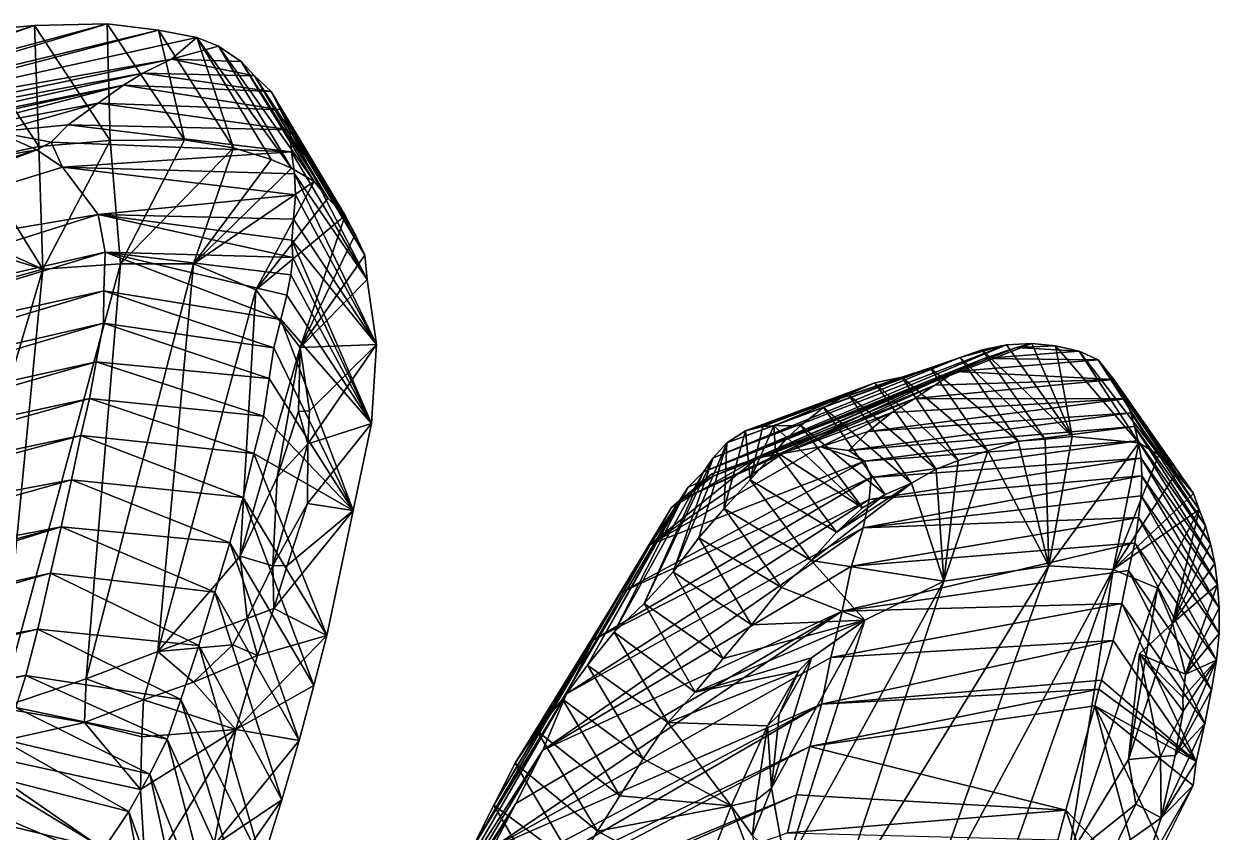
# Model space of a CAD drawing. Extents: x 0 to 165, y 0 to 73.
# Drawn here: x 135.32 to 164.55, y 34.1 to 53.87 of the extents above; entities that cross this region are included whole.
import ezdxf

# ---------------------------------------------------------------- set-up
doc = ezdxf.new("R2010")
doc.units = 0
doc.layers.get('0').update_dxf_attribs({"color": 1, "linetype": 'CONTINUOUS'})

msp = doc.modelspace()

# ---------------------------------------------------------------- linework, layer by layer
at = {"color": 40}
for points in [[(129.724, 51.57, 207.58), (138.616, 53.7149, 206.288), (137.359, 53.8658, 207.076)], [(137.359, 53.8658, 207.076), (129.795, 51.8316, 208.136), (129.724, 51.57, 207.58)], [(129.795, 51.8316, 208.136), (137.359, 53.8658, 207.076), (135.586, 53.827, 208.004)], [(135.586, 53.827, 208.004), (137.359, 53.8658, 207.076), (137.438, 51.0109, 211.301)], [(137.359, 53.8658, 207.076), (139.25, 51.0287, 210.385), (137.438, 51.0109, 211.301)], [(129.576, 51.3406, 206.715), (138.937, 53.0007, 204.325), (139.556, 53.5354, 205.599)], [(142.421, 50.0102, 207.858), (140.996, 47.3629, 208.371), (139.475, 47.9946, 209.97)], [(142.421, 50.0102, 207.858), (142.759, 49.6039, 207.325), (140.996, 47.3629, 208.371)], [(143.184, 49.1831, 206.709), (140.996, 47.3629, 208.371), (142.759, 49.6039, 207.325)], [(143.184, 49.1831, 206.709), (142.084, 45.954, 206.57), (140.996, 47.3629, 208.371)], [(143.184, 49.1831, 206.709), (143.429, 48.712, 206.127), (142.084, 45.954, 206.57)], [(142.084, 45.954, 206.57), (143.723, 47.6192, 204.996), (143.945, 46.0256, 203.647)], [(142.084, 45.954, 206.57), (142.306, 44.4001, 205.182), (142.038, 44.3841, 205.088)], [(159.973, 46.0461, 177.519), (159.358, 46.0211, 178.016), (151.941, 42.9137, 176.805)], [(152.182, 43.2567, 177.435), (151.941, 42.9137, 176.805), (159.358, 46.0211, 178.016)], [(159.358, 46.0211, 178.016), (158.22, 45.7097, 178.654), (152.182, 43.2567, 177.435)], [(159.358, 46.0211, 178.016), (158.757, 45.8962, 178.399), (158.22, 45.7097, 178.654)], [(158.757, 45.8962, 178.399), (160.3, 43.71, 180.396), (158.22, 45.7097, 178.654)], [(159.358, 46.0211, 178.016), (160.956, 43.7759, 180.017), (158.757, 45.8962, 178.399)], [(158.757, 45.8962, 178.399), (160.956, 43.7759, 180.017), (160.3, 43.71, 180.396)], [(159.358, 46.0211, 178.016), (159.973, 46.0461, 177.519), (160.956, 43.7759, 180.017)], [(160.552, 45.9949, 177.024), (162.59, 43.622, 178.625), (160.956, 43.7759, 180.017)], [(163.082, 43.3305, 178.039), (161.966, 40.5207, 178.722), (162.59, 43.622, 178.625)], [(149.107, 38.185, 178.401), (151.36, 42.21, 175.411), (151.568, 42.5344, 175.891)], [(149.107, 38.185, 178.401), (151.568, 42.5344, 175.891), (149.756, 38.9908, 178.898)], [(148.495, 37.3528, 177.831), (151.158, 42.0356, 174.798), (151.36, 42.21, 175.411)], [(148.495, 37.3528, 177.831), (151.36, 42.21, 175.411), (149.107, 38.185, 178.401)], [(147.868, 36.5792, 177.274), (151.158, 42.0356, 174.798), (148.495, 37.3528, 177.831)], [(147.868, 36.5792, 177.274), (150.64, 41.1316, 173.842), (151.158, 42.0356, 174.798)], [(153.958, 33.237, 177.49), (153.606, 35.1737, 178.947), (155.892, 39.2877, 181.498)], [(149.107, 38.185, 178.401), (150.47, 35.8906, 180.41), (148.495, 37.3528, 177.831)], [(149.107, 38.185, 178.401), (151.071, 36.7815, 180.867), (150.47, 35.8906, 180.41)], [(148.495, 37.3528, 177.831), (149.9, 34.9911, 179.94), (147.868, 36.5792, 177.274)], [(148.495, 37.3528, 177.831), (150.47, 35.8906, 180.41), (149.9, 34.9911, 179.94)], [(147.868, 36.5792, 177.274), (149.354, 34.1224, 179.456), (147.341, 35.7893, 176.701)], [(147.868, 36.5792, 177.274), (149.9, 34.9911, 179.94), (149.354, 34.1224, 179.456)]]:
    msp.add_polyline3d(points, close=True, dxfattribs=at)
at = {"color": 30}
for points in [[(129.846, 52.012, 208.551), (129.795, 51.8316, 208.136), (135.586, 53.827, 208.004)], [(129.846, 52.012, 208.551), (135.586, 53.827, 208.004), (133.849, 53.6728, 208.733)], [(133.849, 53.6728, 208.733), (135.586, 53.827, 208.004), (135.694, 50.864, 212.081)], [(140.453, 50.8313, 209.574), (139.25, 51.0287, 210.385), (138.616, 53.7149, 206.288)], [(140.453, 50.8313, 209.574), (138.616, 53.7149, 206.288), (139.556, 53.5354, 205.599)], [(141.373, 50.549, 208.894), (139.556, 53.5354, 205.599), (141.866, 50.3395, 208.465)], [(140.453, 50.8313, 209.574), (137.686, 47.9964, 211.012), (139.25, 51.0287, 210.385)], [(139.475, 47.9946, 209.97), (137.686, 47.9964, 211.012), (140.453, 50.8313, 209.574)], [(140.453, 50.8313, 209.574), (141.373, 50.549, 208.894), (139.475, 47.9946, 209.97)], [(141.373, 50.549, 208.894), (141.866, 50.3395, 208.465), (139.475, 47.9946, 209.97)], [(139.475, 47.9946, 209.97), (141.866, 50.3395, 208.465), (142.421, 50.0102, 207.858)], [(139.475, 47.9946, 209.97), (136.844, 37.8494, 203.208), (137.686, 47.9964, 211.012)], [(160.956, 43.7759, 180.017), (159.973, 46.0461, 177.519), (160.552, 45.9949, 177.024)], [(158.22, 45.7097, 178.654), (152.518, 43.6235, 178.209), (152.182, 43.2567, 177.435)], [(158.22, 45.7097, 178.654), (157.491, 45.4536, 179.102), (152.518, 43.6235, 178.209)], [(158.22, 45.7097, 178.654), (159.639, 43.6638, 180.703), (157.491, 45.4536, 179.102)], [(158.22, 45.7097, 178.654), (160.3, 43.71, 180.396), (159.639, 43.6638, 180.703)], [(157.491, 45.4536, 179.102), (152.971, 43.9107, 178.868), (152.518, 43.6235, 178.209)], [(156.795, 45.2274, 179.477), (152.971, 43.9107, 178.868), (157.491, 45.4536, 179.102)], [(157.491, 45.4536, 179.102), (158.9, 43.4261, 181.095), (156.795, 45.2274, 179.477)], [(157.491, 45.4536, 179.102), (159.639, 43.6638, 180.703), (158.9, 43.4261, 181.095)], [(156.795, 45.2274, 179.477), (156.133, 45.0844, 179.791), (152.971, 43.9107, 178.868)], [(156.133, 45.0844, 179.791), (153.395, 44.0212, 179.5), (152.971, 43.9107, 178.868)], [(156.133, 45.0844, 179.791), (157.63, 42.9775, 181.689), (155.48, 44.7995, 180.133)], [(156.795, 45.2274, 179.477), (158.176, 43.1892, 181.415), (156.133, 45.0844, 179.791)], [(156.133, 45.0844, 179.791), (158.176, 43.1892, 181.415), (157.63, 42.9775, 181.689)], [(156.795, 45.2274, 179.477), (158.9, 43.4261, 181.095), (158.176, 43.1892, 181.415)], [(151.199, 40.4634, 179.886), (152.518, 43.6235, 178.209), (151.834, 41.2959, 180.238)], [(151.199, 40.4634, 179.886), (152.182, 43.2567, 177.435), (152.518, 43.6235, 178.209)], [(160.956, 43.7759, 180.017), (160.387, 40.6116, 180.249), (160.3, 43.71, 180.396)], [(162.59, 43.622, 178.625), (161.966, 40.5207, 178.722), (160.387, 40.6116, 180.249)], [(161.966, 40.5207, 178.722), (163.082, 43.3305, 178.039), (163.5, 42.8827, 177.368)], [(150.49, 39.6942, 179.474), (151.941, 42.9137, 176.805), (152.182, 43.2567, 177.435)], [(150.49, 39.6942, 179.474), (152.182, 43.2567, 177.435), (151.199, 40.4634, 179.886)], [(149.756, 38.9908, 178.898), (151.568, 42.5344, 175.891), (151.941, 42.9137, 176.805)], [(149.756, 38.9908, 178.898), (151.941, 42.9137, 176.805), (150.49, 39.6942, 179.474)], [(161.966, 40.5207, 178.722), (163.5, 42.8827, 177.368), (163.924, 42.3838, 176.562)], [(161.966, 40.5207, 178.722), (164.069, 41.9941, 176.125), (163.043, 40.0634, 176.828)], [(151.199, 40.4634, 179.886), (152.423, 38.347, 181.663), (150.49, 39.6942, 179.474)], [(151.199, 40.4634, 179.886), (153.115, 39.1723, 182.011), (152.423, 38.347, 181.663)], [(161.966, 40.5207, 178.722), (157.143, 31.5677, 174.29), (160.387, 40.6116, 180.249)], [(150.49, 39.6942, 179.474), (151.741, 37.5257, 181.263), (149.756, 38.9908, 178.898)], [(150.49, 39.6942, 179.474), (152.423, 38.347, 181.663), (151.741, 37.5257, 181.263)], [(149.756, 38.9908, 178.898), (151.071, 36.7815, 180.867), (149.107, 38.185, 178.401)], [(149.756, 38.9908, 178.898), (151.741, 37.5257, 181.263), (151.071, 36.7815, 180.867)], [(153.606, 35.1737, 178.947), (153.795, 36.9761, 180.282), (154.586, 38.3602, 181.179)], [(152.621, 34.7469, 179.576), (150.47, 35.8906, 180.41), (151.071, 36.7815, 180.867)], [(153.233, 34.8837, 179.389), (152.621, 34.7469, 179.576), (153.506, 36.7041, 180.599)], [(153.233, 34.8837, 179.389), (153.506, 36.7041, 180.599), (153.606, 35.1737, 178.947)], [(149.9, 34.9911, 179.94), (150.47, 35.8906, 180.41), (152.621, 34.7469, 179.576)], [(153.606, 35.1737, 178.947), (153.958, 33.237, 177.49), (153.139, 34.0163, 178.821)], [(153.233, 34.8837, 179.389), (153.606, 35.1737, 178.947), (153.139, 34.0163, 178.821)], [(152.621, 34.7469, 179.576), (149.354, 34.1224, 179.456), (149.9, 34.9911, 179.94)], [(153.233, 34.8837, 179.389), (153.139, 34.0163, 178.821), (152.621, 34.7469, 179.576)], [(149.354, 34.1224, 179.456), (152.621, 34.7469, 179.576), (151.866, 32.7813, 178.817)], [(151.866, 32.7813, 178.817), (152.621, 34.7469, 179.576), (153.374, 32.7666, 177.965)], [(153.139, 34.0163, 178.821), (153.374, 32.7666, 177.965), (152.621, 34.7469, 179.576)], [(148.833, 33.2655, 178.924), (149.354, 34.1224, 179.456), (151.866, 32.7813, 178.817)]]:
    msp.add_polyline3d(points, close=True, dxfattribs=at)
at = {"color": 20}
for points in [[(137.438, 51.0109, 211.301), (135.694, 50.864, 212.081), (135.586, 53.827, 208.004)], [(139.25, 51.0287, 210.385), (137.359, 53.8658, 207.076), (138.616, 53.7149, 206.288)], [(135.694, 50.864, 212.081), (135.785, 47.8681, 211.708), (134.137, 50.532, 212.585)], [(135.694, 50.864, 212.081), (137.438, 51.0109, 211.301), (135.785, 47.8681, 211.708)], [(137.686, 47.9964, 211.012), (135.785, 47.8681, 211.708), (137.438, 51.0109, 211.301)], [(137.438, 51.0109, 211.301), (139.25, 51.0287, 210.385), (137.686, 47.9964, 211.012)], [(137.686, 47.9964, 211.012), (134.752, 37.1391, 203.869), (135.785, 47.8681, 211.708)], [(135.785, 47.8681, 211.708), (132.631, 37.2045, 204.858), (133.576, 47.254, 212.109)], [(155.48, 44.7995, 180.133), (153.395, 44.0212, 179.5), (156.133, 45.0844, 179.791)], [(155.48, 44.7995, 180.133), (153.665, 44.034, 179.918), (153.395, 44.0212, 179.5)], [(154.877, 44.4828, 180.403), (153.665, 44.034, 179.918), (155.48, 44.7995, 180.133)], [(155.48, 44.7995, 180.133), (157.031, 42.6359, 182.009), (154.877, 44.4828, 180.403)], [(155.48, 44.7995, 180.133), (157.63, 42.9775, 181.689), (157.031, 42.6359, 182.009)], [(154.327, 44.0464, 180.581), (153.665, 44.034, 179.918), (154.877, 44.4828, 180.403)], [(154.877, 44.4828, 180.403), (156.386, 42.3556, 182.266), (154.327, 44.0464, 180.581)], [(154.877, 44.4828, 180.403), (157.031, 42.6359, 182.009), (156.386, 42.3556, 182.266)], [(152.446, 42.0111, 180.472), (152.518, 43.6235, 178.209), (152.971, 43.9107, 178.868)], [(152.446, 42.0111, 180.472), (152.971, 43.9107, 178.868), (153.087, 42.7182, 180.641)], [(153.087, 42.7182, 180.641), (152.971, 43.9107, 178.868), (153.395, 44.0212, 179.5)], [(153.701, 43.4111, 180.672), (153.087, 42.7182, 180.641), (153.665, 44.034, 179.918)], [(153.087, 42.7182, 180.641), (153.395, 44.0212, 179.5), (153.665, 44.034, 179.918)], [(154.327, 44.0464, 180.581), (153.994, 43.7414, 180.61), (153.665, 44.034, 179.918)], [(153.701, 43.4111, 180.672), (153.665, 44.034, 179.918), (153.994, 43.7414, 180.61)], [(154.327, 44.0464, 180.581), (155.83, 42.0285, 182.43), (153.994, 43.7414, 180.61)], [(154.327, 44.0464, 180.581), (156.386, 42.3556, 182.266), (155.83, 42.0285, 182.43)], [(151.834, 41.2959, 180.238), (152.518, 43.6235, 178.209), (152.446, 42.0111, 180.472)], [(153.994, 43.7414, 180.61), (155.83, 42.0285, 182.43), (153.701, 43.4111, 180.672)], [(159.639, 43.6638, 180.703), (160.387, 40.6116, 180.249), (158.9, 43.4261, 181.095)], [(159.639, 43.6638, 180.703), (160.3, 43.71, 180.396), (160.387, 40.6116, 180.249)], [(160.387, 40.6116, 180.249), (160.956, 43.7759, 180.017), (162.59, 43.622, 178.625)], [(153.701, 43.4111, 180.672), (155.199, 41.4347, 182.492), (153.087, 42.7182, 180.641)], [(153.701, 43.4111, 180.672), (155.83, 42.0285, 182.43), (155.199, 41.4347, 182.492)], [(157.821, 40.2395, 181.407), (158.9, 43.4261, 181.095), (160.387, 40.6116, 180.249)], [(158.176, 43.1892, 181.415), (158.9, 43.4261, 181.095), (157.821, 40.2395, 181.407)], [(157.63, 42.9775, 181.689), (157.821, 40.2395, 181.407), (157.031, 42.6359, 182.009)], [(157.63, 42.9775, 181.689), (158.176, 43.1892, 181.415), (157.821, 40.2395, 181.407)], [(153.087, 42.7182, 180.641), (154.578, 40.7473, 182.446), (152.446, 42.0111, 180.472)], [(153.087, 42.7182, 180.641), (155.199, 41.4347, 182.492), (154.578, 40.7473, 182.446)], [(152.446, 42.0111, 180.472), (153.854, 40.0798, 182.271), (151.834, 41.2959, 180.238)], [(152.446, 42.0111, 180.472), (154.578, 40.7473, 182.446), (153.854, 40.0798, 182.271)], [(151.834, 41.2959, 180.238), (153.115, 39.1723, 182.011), (151.199, 40.4634, 179.886)], [(151.834, 41.2959, 180.238), (153.854, 40.0798, 182.271), (153.115, 39.1723, 182.011)], [(157.821, 40.2395, 181.407), (160.387, 40.6116, 180.249), (155.099, 32.0181, 175.911)], [(155.892, 39.2877, 181.498), (157.821, 40.2395, 181.407), (153.958, 33.237, 177.49)], [(151.741, 37.5257, 181.263), (152.423, 38.347, 181.663), (155.892, 39.2877, 181.498)], [(155.892, 39.2877, 181.498), (154.586, 38.3602, 181.179), (151.741, 37.5257, 181.263)], [(155.892, 39.2877, 181.498), (152.423, 38.347, 181.663), (153.115, 39.1723, 182.011)], [(154.586, 38.3602, 181.179), (155.892, 39.2877, 181.498), (153.606, 35.1737, 178.947)], [(151.741, 37.5257, 181.263), (154.586, 38.3602, 181.179), (154.278, 38.0471, 181.123)], [(154.586, 38.3602, 181.179), (153.795, 36.9761, 180.282), (154.278, 38.0471, 181.123)], [(151.741, 37.5257, 181.263), (154.278, 38.0471, 181.123), (151.071, 36.7815, 180.867)], [(153.506, 36.7041, 180.599), (151.071, 36.7815, 180.867), (154.278, 38.0471, 181.123)], [(153.795, 36.9761, 180.282), (153.506, 36.7041, 180.599), (154.278, 38.0471, 181.123)], [(153.795, 36.9761, 180.282), (153.606, 35.1737, 178.947), (153.506, 36.7041, 180.599)], [(151.071, 36.7815, 180.867), (153.506, 36.7041, 180.599), (152.621, 34.7469, 179.576)]]:
    msp.add_polyline3d(points, close=True, dxfattribs=at)
at = {"color": 2}
for points in [[(138.616, 53.7149, 206.288), (129.724, 51.57, 207.58), (129.576, 51.3406, 206.715)], [(139.556, 53.5354, 205.599), (138.616, 53.7149, 206.288), (129.576, 51.3406, 206.715)], [(140.083, 53.3235, 205.032), (139.556, 53.5354, 205.599), (138.937, 53.0007, 204.325)], [(139.556, 53.5354, 205.599), (141.373, 50.549, 208.894), (140.453, 50.8313, 209.574)], [(140.083, 53.3235, 205.032), (141.866, 50.3395, 208.465), (139.556, 53.5354, 205.599)], [(140.083, 53.3235, 205.032), (142.421, 50.0102, 207.858), (141.866, 50.3395, 208.465)], [(129.459, 51.0142, 205.903), (138.937, 53.0007, 204.325), (129.576, 51.3406, 206.715)], [(129.459, 51.0142, 205.903), (138.233, 52.6594, 203.497), (138.937, 53.0007, 204.325)], [(129.342, 50.6822, 205.131), (138.233, 52.6594, 203.497), (129.459, 51.0142, 205.903)], [(129.234, 50.5077, 204.625), (133.271, 51.2035, 202.277), (137.758, 52.368, 202.923)], [(129.342, 50.6822, 205.131), (129.234, 50.5077, 204.625), (137.758, 52.368, 202.923)], [(143.663, 48.2081, 205.545), (142.084, 45.954, 206.57), (143.429, 48.712, 206.127)], [(143.723, 47.6192, 204.996), (142.084, 45.954, 206.57), (143.663, 48.2081, 205.545)], [(142.038, 44.3841, 205.088), (141.521, 42.7845, 204.03), (142.084, 45.954, 206.57)], [(142.306, 44.4001, 205.182), (142.084, 45.954, 206.57), (143.945, 46.0256, 203.647)], [(142.266, 43.5932, 204.678), (143.945, 46.0256, 203.647), (143.823, 44.0912, 202.097)], [(142.306, 44.4001, 205.182), (143.945, 46.0256, 203.647), (142.266, 43.5932, 204.678)], [(151.941, 42.9137, 176.805), (159.596, 45.954, 176.82), (159.973, 46.0461, 177.519)], [(159.596, 45.954, 176.82), (151.941, 42.9137, 176.805), (158.801, 45.6822, 175.809)], [(159.596, 45.954, 176.82), (158.801, 45.6822, 175.809), (161.128, 45.8633, 176.492)], [(159.596, 45.954, 176.82), (160.552, 45.9949, 177.024), (159.973, 46.0461, 177.519)], [(159.596, 45.954, 176.82), (161.128, 45.8633, 176.492), (160.552, 45.9949, 177.024)], [(161.128, 45.8633, 176.492), (162.59, 43.622, 178.625), (160.552, 45.9949, 177.024)], [(151.941, 42.9137, 176.805), (151.568, 42.5344, 175.891), (158.801, 45.6822, 175.809)], [(151.568, 42.5344, 175.891), (158.103, 45.3659, 175.062), (158.801, 45.6822, 175.809)], [(158.801, 45.6822, 175.809), (158.103, 45.3659, 175.062), (161.597, 45.6504, 175.894)], [(158.801, 45.6822, 175.809), (161.597, 45.6504, 175.894), (161.128, 45.8633, 176.492)], [(161.597, 45.6504, 175.894), (163.082, 43.3305, 178.039), (161.128, 45.8633, 176.492)], [(161.128, 45.8633, 176.492), (163.082, 43.3305, 178.039), (162.59, 43.622, 178.625)], [(161.597, 45.6504, 175.894), (163.5, 42.8827, 177.368), (163.082, 43.3305, 178.039)], [(151.36, 42.21, 175.411), (157.598, 45.0312, 174.579), (158.103, 45.3659, 175.062)], [(151.568, 42.5344, 175.891), (151.36, 42.21, 175.411), (158.103, 45.3659, 175.062)], [(142.266, 43.5932, 204.678), (141.521, 42.7845, 204.03), (142.038, 44.3841, 205.088)], [(142.306, 44.4001, 205.182), (142.266, 43.5932, 204.678), (142.038, 44.3841, 205.088)], [(142.266, 43.5932, 204.678), (141.411, 40.6132, 203.21), (141.521, 42.7845, 204.03)], [(163.924, 42.3838, 176.562), (164.069, 41.9941, 176.125), (161.966, 40.5207, 178.722)], [(163.043, 40.0634, 176.828), (164.069, 41.9941, 176.125), (163.413, 39.2133, 175.597)], [(164.217, 41.5876, 175.65), (163.413, 39.2133, 175.597), (164.069, 41.9941, 176.125)], [(164.217, 41.5876, 175.65), (164.344, 41.1491, 175.156), (163.413, 39.2133, 175.597)], [(147.341, 35.7893, 176.701), (149.919, 39.9588, 173.308), (150.64, 41.1316, 173.842)], [(147.341, 35.7893, 176.701), (150.64, 41.1316, 173.842), (147.868, 36.5792, 177.274)], [(155.099, 32.0181, 175.911), (153.958, 33.237, 177.49), (157.821, 40.2395, 181.407)], [(163.413, 39.2133, 175.597), (164.517, 40.1537, 174.102), (163.73, 37.9666, 174.512)], [(146.814, 34.7637, 176.075), (149.255, 38.7999, 172.537), (149.919, 39.9588, 173.308)], [(146.814, 34.7637, 176.075), (149.919, 39.9588, 173.308), (147.341, 35.7893, 176.701)], [(146.255, 33.6411, 175.335), (148.594, 37.4843, 171.744), (149.255, 38.7999, 172.537)], [(146.255, 33.6411, 175.335), (149.255, 38.7999, 172.537), (146.814, 34.7637, 176.075)], [(146.255, 33.6411, 175.335), (145.684, 32.4598, 174.513), (148.594, 37.4843, 171.744)], [(147.341, 35.7893, 176.701), (148.833, 33.2655, 178.924), (146.814, 34.7637, 176.075)], [(147.341, 35.7893, 176.701), (149.354, 34.1224, 179.456), (148.833, 33.2655, 178.924)], [(146.814, 34.7637, 176.075), (148.271, 32.2541, 178.252), (146.255, 33.6411, 175.335)], [(146.814, 34.7637, 176.075), (148.833, 33.2655, 178.924), (148.271, 32.2541, 178.252)]]:
    msp.add_polyline3d(points, close=True, dxfattribs=at)
at = {"color": 1}
for points in [[(134.137, 50.532, 212.585), (133.849, 53.6728, 208.733), (135.694, 50.864, 212.081)], [(131.851, 49.6422, 213.073), (134.137, 50.532, 212.585), (135.785, 47.8681, 211.708)], [(131.137, 49.2785, 213.13), (131.851, 49.6422, 213.073), (135.785, 47.8681, 211.708)], [(131.137, 49.2785, 213.13), (135.785, 47.8681, 211.708), (133.576, 47.254, 212.109)], [(154.578, 40.7473, 182.446), (157.031, 42.6359, 182.009), (157.821, 40.2395, 181.407)], [(155.199, 41.4347, 182.492), (157.031, 42.6359, 182.009), (154.578, 40.7473, 182.446)], [(156.386, 42.3556, 182.266), (157.031, 42.6359, 182.009), (155.199, 41.4347, 182.492)], [(155.83, 42.0285, 182.43), (156.386, 42.3556, 182.266), (155.199, 41.4347, 182.492)], [(154.578, 40.7473, 182.446), (155.892, 39.2877, 181.498), (153.854, 40.0798, 182.271)], [(154.578, 40.7473, 182.446), (157.821, 40.2395, 181.407), (155.892, 39.2877, 181.498)], [(153.115, 39.1723, 182.011), (153.854, 40.0798, 182.271), (155.892, 39.2877, 181.498)]]:
    msp.add_polyline3d(points, close=True, dxfattribs=at)
at = {"color": 60}
for points in [[(140.641, 52.9432, 204.352), (140.083, 53.3235, 205.032), (138.937, 53.0007, 204.325)], [(140.641, 52.9432, 204.352), (142.421, 50.0102, 207.858), (140.083, 53.3235, 205.032)], [(140.964, 52.5993, 203.814), (138.937, 53.0007, 204.325), (138.233, 52.6594, 203.497)], [(140.641, 52.9432, 204.352), (138.937, 53.0007, 204.325), (140.964, 52.5993, 203.814)], [(140.641, 52.9432, 204.352), (142.759, 49.6039, 207.325), (142.421, 50.0102, 207.858)], [(140.964, 52.5993, 203.814), (142.759, 49.6039, 207.325), (140.641, 52.9432, 204.352)], [(137.758, 52.368, 202.923), (138.233, 52.6594, 203.497), (129.342, 50.6822, 205.131)], [(137.758, 52.368, 202.923), (141.369, 52.212, 203.183), (138.233, 52.6594, 203.497)], [(138.233, 52.6594, 203.497), (141.369, 52.212, 203.183), (140.964, 52.5993, 203.814)], [(137.758, 52.368, 202.923), (133.271, 51.2035, 202.277), (137.141, 51.9271, 202.167)], [(141.369, 52.212, 203.183), (137.758, 52.368, 202.923), (141.602, 51.7641, 202.572)], [(140.964, 52.5993, 203.814), (143.184, 49.1831, 206.709), (142.759, 49.6039, 207.325)], [(141.369, 52.212, 203.183), (143.184, 49.1831, 206.709), (140.964, 52.5993, 203.814)], [(141.369, 52.212, 203.183), (143.429, 48.712, 206.127), (143.184, 49.1831, 206.709)], [(127.327, 48.155, 202.752), (126.887, 47.4775, 202.356), (135.645, 50.7868, 200.617)], [(127.327, 48.155, 202.752), (135.645, 50.7868, 200.617), (128.684, 49.5918, 203.304)], [(134.752, 37.1391, 203.869), (137.686, 47.9964, 211.012), (136.844, 37.8494, 203.208)], [(134.752, 37.1391, 203.869), (132.631, 37.2045, 204.858), (135.785, 47.8681, 211.708)], [(140.61, 40.8495, 203.087), (140.996, 47.3629, 208.371), (142.084, 45.954, 206.57)], [(140.61, 40.8495, 203.087), (142.084, 45.954, 206.57), (141.521, 42.7845, 204.03)], [(158.103, 45.3659, 175.062), (161.981, 45.1662, 175.239), (161.597, 45.6504, 175.894)], [(161.981, 45.1662, 175.239), (163.5, 42.8827, 177.368), (161.597, 45.6504, 175.894)], [(157.598, 45.0312, 174.579), (161.981, 45.1662, 175.239), (158.103, 45.3659, 175.062)], [(152.181, 42.8047, 175.028), (157.598, 45.0312, 174.579), (151.36, 42.21, 175.411)], [(157.11, 44.7026, 174.222), (157.598, 45.0312, 174.579), (152.181, 42.8047, 175.028)], [(157.11, 44.7026, 174.222), (162.26, 44.6949, 174.414), (161.981, 45.1662, 175.239)], [(157.11, 44.7026, 174.222), (161.981, 45.1662, 175.239), (157.598, 45.0312, 174.579)], [(162.26, 44.6949, 174.414), (163.924, 42.3838, 176.562), (161.981, 45.1662, 175.239)], [(161.981, 45.1662, 175.239), (163.924, 42.3838, 176.562), (163.5, 42.8827, 177.368)], [(152.181, 42.8047, 175.028), (153.271, 43.2524, 174.36), (157.11, 44.7026, 174.222)], [(153.271, 43.2524, 174.36), (153.878, 43.3592, 174.053), (157.11, 44.7026, 174.222)], [(157.11, 44.7026, 174.222), (153.878, 43.3592, 174.053), (156.548, 44.3616, 173.787)], [(162.397, 44.3557, 173.915), (162.26, 44.6949, 174.414), (155.973, 43.9015, 173.311)], [(156.548, 44.3616, 173.787), (162.26, 44.6949, 174.414), (157.11, 44.7026, 174.222)], [(162.397, 44.3557, 173.915), (164.069, 41.9941, 176.125), (162.26, 44.6949, 174.414)], [(162.26, 44.6949, 174.414), (164.069, 41.9941, 176.125), (163.924, 42.3838, 176.562)], [(153.878, 43.3592, 174.053), (154.809, 43.5192, 173.465), (156.548, 44.3616, 173.787)], [(162.397, 44.3557, 173.915), (164.217, 41.5876, 175.65), (164.069, 41.9941, 176.125)], [(142.262, 42.1409, 203.814), (142.266, 43.5932, 204.678), (143.823, 44.0912, 202.097)], [(142.262, 42.1409, 203.814), (143.823, 44.0912, 202.097), (143.374, 41.9697, 200.613)], [(141.411, 40.6132, 203.21), (142.266, 43.5932, 204.678), (142.262, 42.1409, 203.814)], [(150.64, 41.1316, 173.842), (155.881, 43.1711, 172.093), (154.809, 43.5192, 173.465)], [(153.878, 43.3592, 174.053), (153.271, 43.2524, 174.36), (150.64, 41.1316, 173.842)], [(153.271, 43.2524, 174.36), (151.298, 42.1235, 174.483), (150.64, 41.1316, 173.842)], [(152.148, 42.8644, 174.676), (151.298, 42.1235, 174.483), (153.271, 43.2524, 174.36)], [(152.148, 42.8644, 174.676), (153.271, 43.2524, 174.36), (152.181, 42.8047, 175.028)], [(141.521, 42.7845, 204.03), (141.411, 40.6132, 203.21), (140.61, 40.8495, 203.087)], [(152.148, 42.8644, 174.676), (152.181, 42.8047, 175.028), (151.158, 42.0356, 174.798)], [(151.158, 42.0356, 174.798), (151.298, 42.1235, 174.483), (152.148, 42.8644, 174.676)], [(151.158, 42.0356, 174.798), (152.181, 42.8047, 175.028), (151.36, 42.21, 175.411)], [(141.765, 40.6211, 203.064), (141.411, 40.6132, 203.21), (142.262, 42.1409, 203.814)], [(141.765, 40.6211, 203.064), (142.262, 42.1409, 203.814), (143.374, 41.9697, 200.613)], [(151.158, 42.0356, 174.798), (150.64, 41.1316, 173.842), (151.298, 42.1235, 174.483)], [(141.765, 40.6211, 203.064), (143.374, 41.9697, 200.613), (141.434, 39.5709, 202.59)], [(164.446, 40.6731, 174.641), (163.413, 39.2133, 175.597), (164.344, 41.1491, 175.156)], [(140.61, 40.8495, 203.087), (140.782, 39.3284, 202.719), (138.602, 38.5154, 202.574)], [(141.411, 40.6132, 203.21), (140.782, 39.3284, 202.719), (140.61, 40.8495, 203.087)], [(164.446, 40.6731, 174.641), (164.517, 40.1537, 174.102), (163.413, 39.2133, 175.597)], [(141.411, 40.6132, 203.21), (141.434, 39.5709, 202.59), (140.782, 39.3284, 202.719)], [(141.765, 40.6211, 203.064), (141.434, 39.5709, 202.59), (141.411, 40.6132, 203.21)], [(157.143, 31.5677, 174.29), (155.099, 32.0181, 175.911), (160.387, 40.6116, 180.249)], [(163.73, 37.9666, 174.512), (164.552, 39.5855, 173.537), (164.553, 38.9574, 172.956)], [(140.782, 39.3284, 202.719), (140.436, 38.6815, 202.442), (138.602, 38.5154, 202.574)], [(140.782, 39.3284, 202.719), (141.034, 38.4241, 202.024), (140.436, 38.6815, 202.442)], [(163.73, 37.9666, 174.512), (163.667, 37.3916, 174.11), (162.605, 38.458, 173.632)], [(163.667, 37.3916, 174.11), (163.674, 37.0603, 173.864), (162.605, 38.458, 173.632)], [(163.73, 37.9666, 174.512), (164.487, 38.3033, 172.304), (163.667, 37.3916, 174.11)], [(163.667, 37.3916, 174.11), (164.487, 38.3033, 172.304), (163.674, 37.0603, 173.864)], [(134.752, 37.1391, 203.869), (136.844, 37.8494, 203.208), (136.804, 36.7837, 202.973)], [(136.804, 36.7837, 202.973), (136.844, 37.8494, 203.208), (138.246, 37.332, 202.655)], [(138.246, 37.332, 202.655), (139.471, 37.7674, 202.364), (140.504, 36.6077, 201.055)], [(145.684, 32.4598, 174.513), (148.015, 36.1038, 170.898), (148.594, 37.4843, 171.744)], [(136.804, 36.7837, 202.973), (133.759, 36.105, 204.03), (134.752, 37.1391, 203.869)], [(138.246, 37.332, 202.655), (138.208, 36.4317, 202.143), (136.804, 36.7837, 202.973)], [(136.804, 36.7837, 202.973), (138.18, 35.1454, 201.524), (133.759, 36.105, 204.03)], [(132.873, 35.2905, 204.216), (133.759, 36.105, 204.03), (138.31, 32.9698, 200.12)]]:
    msp.add_polyline3d(points, close=True, dxfattribs=at)
at = {"color": 70}
for points in [[(137.141, 51.9271, 202.167), (141.602, 51.7641, 202.572), (137.758, 52.368, 202.923)], [(141.602, 51.7641, 202.572), (143.429, 48.712, 206.127), (141.369, 52.212, 203.183)], [(134.645, 51.2298, 201.567), (137.141, 51.9271, 202.167), (133.271, 51.2035, 202.277)], [(137.141, 51.9271, 202.167), (134.645, 51.2298, 201.567), (136.406, 51.3983, 201.206)], [(141.829, 51.2783, 201.968), (137.141, 51.9271, 202.167), (136.406, 51.3983, 201.206)], [(137.141, 51.9271, 202.167), (141.829, 51.2783, 201.968), (141.602, 51.7641, 202.572)], [(141.602, 51.7641, 202.572), (143.663, 48.2081, 205.545), (143.429, 48.712, 206.127)], [(141.829, 51.2783, 201.968), (143.663, 48.2081, 205.545), (141.602, 51.7641, 202.572)], [(134.645, 51.2298, 201.567), (128.684, 49.5918, 203.304), (135.645, 50.7868, 200.617)], [(135.992, 50.9725, 200.75), (136.406, 51.3983, 201.206), (134.645, 51.2298, 201.567)], [(135.992, 50.9725, 200.75), (141.871, 50.7394, 201.398), (136.406, 51.3983, 201.206)], [(136.406, 51.3983, 201.206), (141.871, 50.7394, 201.398), (141.829, 51.2783, 201.968)], [(141.829, 51.2783, 201.968), (143.723, 47.6192, 204.996), (143.663, 48.2081, 205.545)], [(141.871, 50.7394, 201.398), (143.723, 47.6192, 204.996), (141.829, 51.2783, 201.968)], [(135.992, 50.9725, 200.75), (135.645, 50.7868, 200.617), (136.266, 50.3663, 199.863)], [(141.871, 50.7394, 201.398), (135.992, 50.9725, 200.75), (136.266, 50.3663, 199.863)], [(126.887, 47.4775, 202.356), (136.266, 50.3663, 199.863), (135.645, 50.7868, 200.617)], [(141.871, 50.7394, 201.398), (136.266, 50.3663, 199.863), (141.945, 50.1986, 200.767)], [(141.871, 50.7394, 201.398), (141.945, 50.1986, 200.767), (143.723, 47.6192, 204.996)], [(126.887, 47.4775, 202.356), (137.141, 49.2051, 198.302), (136.266, 50.3663, 199.863)], [(141.945, 50.1986, 200.767), (136.266, 50.3663, 199.863), (141.963, 49.6842, 200.224)], [(141.945, 50.1986, 200.767), (143.945, 46.0256, 203.647), (143.723, 47.6192, 204.996)], [(126.045, 45.6963, 201.337), (137.141, 49.2051, 198.302), (126.887, 47.4775, 202.356)], [(125.763, 44.7792, 200.798), (137.313, 48.2844, 197.422), (126.045, 45.6963, 201.337)], [(138.602, 38.5154, 202.574), (136.844, 37.8494, 203.208), (139.475, 47.9946, 209.97)], [(138.602, 38.5154, 202.574), (139.475, 47.9946, 209.97), (140.996, 47.3629, 208.371)], [(138.602, 38.5154, 202.574), (140.996, 47.3629, 208.371), (140.61, 40.8495, 203.087)], [(155.973, 43.9015, 173.311), (162.26, 44.6949, 174.414), (156.548, 44.3616, 173.787)], [(154.809, 43.5192, 173.465), (155.973, 43.9015, 173.311), (156.548, 44.3616, 173.787)], [(155.973, 43.9015, 173.311), (155.501, 43.4341, 172.712), (162.397, 44.3557, 173.915)], [(155.501, 43.4341, 172.712), (162.485, 44.019, 173.328), (162.397, 44.3557, 173.915)], [(162.485, 44.019, 173.328), (164.217, 41.5876, 175.65), (162.397, 44.3557, 173.915)], [(154.809, 43.5192, 173.465), (155.501, 43.4341, 172.712), (155.973, 43.9015, 173.311)], [(155.881, 43.1711, 172.093), (162.485, 44.019, 173.328), (155.501, 43.4341, 172.712)], [(162.485, 44.019, 173.328), (155.881, 43.1711, 172.093), (162.572, 43.6719, 172.786)], [(162.572, 43.6719, 172.786), (164.344, 41.1491, 175.156), (162.485, 44.019, 173.328)], [(162.485, 44.019, 173.328), (164.344, 41.1491, 175.156), (164.217, 41.5876, 175.65)], [(162.572, 43.6719, 172.786), (156.041, 42.7759, 171.394), (162.647, 43.2454, 172.221)], [(162.647, 43.2454, 172.221), (164.446, 40.6731, 174.641), (162.572, 43.6719, 172.786)], [(162.572, 43.6719, 172.786), (164.446, 40.6731, 174.641), (164.344, 41.1491, 175.156)], [(154.809, 43.5192, 173.465), (153.878, 43.3592, 174.053), (150.64, 41.1316, 173.842)], [(155.881, 43.1711, 172.093), (155.501, 43.4341, 172.712), (154.809, 43.5192, 173.465)], [(149.919, 39.9588, 173.308), (155.881, 43.1711, 172.093), (150.64, 41.1316, 173.842)], [(162.647, 43.2454, 172.221), (156.041, 42.7759, 171.394), (155.998, 42.2355, 170.655)], [(162.647, 43.2454, 172.221), (164.517, 40.1537, 174.102), (164.446, 40.6731, 174.641)], [(149.919, 39.9588, 173.308), (149.255, 38.7999, 172.537), (156.041, 42.7759, 171.394)], [(149.255, 38.7999, 172.537), (155.998, 42.2355, 170.655), (156.041, 42.7759, 171.394)], [(158.963, 32.0273, 173.064), (157.143, 31.5677, 174.29), (161.966, 40.5207, 178.722)], [(158.963, 32.0273, 173.064), (161.966, 40.5207, 178.722), (160.86, 33.4677, 172.494)], [(160.86, 33.4677, 172.494), (161.966, 40.5207, 178.722), (163.043, 40.0634, 176.828)], [(160.86, 33.4677, 172.494), (163.043, 40.0634, 176.828), (162.335, 35.8733, 173.21)], [(162.335, 35.8733, 173.21), (163.043, 40.0634, 176.828), (163.413, 39.2133, 175.597)], [(164.552, 39.5855, 173.537), (163.73, 37.9666, 174.512), (164.517, 40.1537, 174.102)], [(141.434, 39.5709, 202.59), (141.034, 38.4241, 202.024), (140.782, 39.3284, 202.719)], [(141.034, 38.4241, 202.024), (141.434, 39.5709, 202.59), (142.736, 38.913, 198.553)], [(162.335, 35.8733, 173.21), (163.413, 39.2133, 175.597), (162.605, 38.458, 173.632)], [(162.605, 38.458, 173.632), (163.413, 39.2133, 175.597), (163.73, 37.9666, 174.512)], [(164.487, 38.3033, 172.304), (163.73, 37.9666, 174.512), (164.553, 38.9574, 172.956)], [(139.471, 37.7674, 202.364), (138.602, 38.5154, 202.574), (140.436, 38.6815, 202.442)], [(140.436, 38.6815, 202.442), (141.034, 38.4241, 202.024), (139.471, 37.7674, 202.364)], [(138.602, 38.5154, 202.574), (138.246, 37.332, 202.655), (136.844, 37.8494, 203.208)], [(139.471, 37.7674, 202.364), (138.246, 37.332, 202.655), (138.602, 38.5154, 202.574)], [(141.034, 38.4241, 202.024), (140.504, 36.6077, 201.055), (139.471, 37.7674, 202.364)], [(162.335, 35.8733, 173.21), (162.605, 38.458, 173.632), (163.12, 35.9486, 173.41)], [(162.605, 38.458, 173.632), (163.674, 37.0603, 173.864), (163.12, 35.9486, 173.41)], [(164.487, 38.3033, 172.304), (164.371, 37.5814, 171.621), (163.482, 35.9783, 173.073)], [(163.482, 35.9783, 173.073), (163.674, 37.0603, 173.864), (164.487, 38.3033, 172.304)], [(138.208, 36.4317, 202.143), (138.246, 37.332, 202.655), (140.504, 36.6077, 201.055)], [(163.482, 35.9783, 173.073), (163.12, 35.9486, 173.41), (163.674, 37.0603, 173.864)], [(138.208, 36.4317, 202.143), (138.18, 35.1454, 201.524), (136.804, 36.7837, 202.973)], [(138.208, 36.4317, 202.143), (140.504, 36.6077, 201.055), (138.18, 35.1454, 201.524)], [(140.504, 36.6077, 201.055), (139.97, 33.7752, 199.414), (138.31, 32.9698, 200.12)], [(163.133, 34.4491, 172.129), (164.208, 36.7601, 170.916), (163.995, 35.8278, 170.19)], [(163.133, 34.4491, 172.129), (163.482, 35.9783, 173.073), (164.208, 36.7601, 170.916)], [(145.118, 31.2618, 173.643), (147.353, 34.8032, 170.014), (148.015, 36.1038, 170.898)], [(145.118, 31.2618, 173.643), (148.015, 36.1038, 170.898), (145.684, 32.4598, 174.513)], [(163.482, 35.9783, 173.073), (163.133, 34.4491, 172.129), (163.12, 35.9486, 173.41)], [(162.335, 35.8733, 173.21), (162.513, 34.7843, 172.952), (160.86, 33.4677, 172.494)], [(163.12, 35.9486, 173.41), (162.513, 34.7843, 172.952), (162.335, 35.8733, 173.21)], [(162.513, 34.7843, 172.952), (163.12, 35.9486, 173.41), (163.133, 34.4491, 172.129)], [(144.556, 30.1197, 172.732), (146.781, 33.7158, 169.261), (147.353, 34.8032, 170.014)], [(144.556, 30.1197, 172.732), (147.353, 34.8032, 170.014), (145.118, 31.2618, 173.643)], [(161.937, 33.6061, 172.519), (160.86, 33.4677, 172.494), (162.513, 34.7843, 172.952)], [(161.937, 33.6061, 172.519), (162.513, 34.7843, 172.952), (163.133, 34.4491, 172.129)], [(163.133, 34.4491, 172.129), (162.375, 32.1614, 170.771), (161.937, 33.6061, 172.519)]]:
    msp.add_polyline3d(points, close=True, dxfattribs=at)
at = {"color": 80}
for points in [[(135.645, 50.7868, 200.617), (135.992, 50.9725, 200.75), (134.645, 51.2298, 201.567)], [(141.963, 49.6842, 200.224), (143.945, 46.0256, 203.647), (141.945, 50.1986, 200.767)], [(141.921, 49.0883, 199.694), (141.963, 49.6842, 200.224), (137.141, 49.2051, 198.302)], [(141.921, 49.0883, 199.694), (143.945, 46.0256, 203.647), (141.963, 49.6842, 200.224)], [(141.921, 49.0883, 199.694), (137.141, 49.2051, 198.302), (141.881, 48.5745, 199.234)], [(141.881, 48.5745, 199.234), (137.141, 49.2051, 198.302), (141.902, 48.155, 198.833)], [(141.921, 49.0883, 199.694), (141.881, 48.5745, 199.234), (143.945, 46.0256, 203.647)], [(141.881, 48.5745, 199.234), (143.823, 44.0912, 202.097), (143.945, 46.0256, 203.647)], [(141.902, 48.155, 198.833), (143.823, 44.0912, 202.097), (141.881, 48.5745, 199.234)], [(125.464, 43.8168, 200.228), (137.278, 47.3416, 196.652), (125.763, 44.7792, 200.798)], [(125.176, 42.9522, 199.677), (124.884, 42.1043, 199.12), (137.094, 45.6053, 195.493)], [(143.374, 41.9697, 200.613), (141.187, 44.2741, 195.964), (140.946, 43.358, 195.215)], [(156.041, 42.7759, 171.394), (162.572, 43.6719, 172.786), (155.881, 43.1711, 172.093)], [(156.041, 42.7759, 171.394), (155.881, 43.1711, 172.093), (149.919, 39.9588, 173.308)], [(155.998, 42.2355, 170.655), (162.661, 42.815, 171.592), (162.647, 43.2454, 172.221)], [(162.661, 42.815, 171.592), (164.517, 40.1537, 174.102), (162.647, 43.2454, 172.221)], [(155.998, 42.2355, 170.655), (155.845, 41.5429, 169.966), (162.661, 42.815, 171.592)], [(162.645, 42.3273, 170.945), (164.552, 39.5855, 173.537), (162.661, 42.815, 171.592)], [(162.661, 42.815, 171.592), (164.552, 39.5855, 173.537), (164.517, 40.1537, 174.102)], [(148.594, 37.4843, 171.744), (155.998, 42.2355, 170.655), (149.255, 38.7999, 172.537)], [(148.594, 37.4843, 171.744), (155.845, 41.5429, 169.966), (155.998, 42.2355, 170.655)], [(162.645, 42.3273, 170.945), (155.845, 41.5429, 169.966), (162.578, 41.7964, 170.257)], [(162.645, 42.3273, 170.945), (164.553, 38.9574, 172.956), (164.552, 39.5855, 173.537)], [(148.594, 37.4843, 171.744), (148.015, 36.1038, 170.898), (155.845, 41.5429, 169.966)], [(148.015, 36.1038, 170.898), (147.353, 34.8032, 170.014), (155.333, 39.5076, 168.104)], [(164.371, 37.5814, 171.621), (164.208, 36.7601, 170.916), (163.482, 35.9783, 173.073)], [(138.31, 32.9698, 200.12), (138.18, 35.1454, 201.524), (140.504, 36.6077, 201.055)], [(138.31, 32.9698, 200.12), (133.759, 36.105, 204.03), (138.18, 35.1454, 201.524)], [(138.31, 32.9698, 200.12), (131.279, 34.0648, 204.399), (132.873, 35.2905, 204.216)], [(139.97, 33.7752, 199.414), (141.636, 34.8887, 195.77), (139.532, 31.8489, 198.16)]]:
    msp.add_polyline3d(points, close=True, dxfattribs=at)
at = {"color": 3}
for points in [[(137.141, 49.2051, 198.302), (141.963, 49.6842, 200.224), (136.266, 50.3663, 199.863)], [(137.141, 49.2051, 198.302), (126.045, 45.6963, 201.337), (137.313, 48.2844, 197.422)], [(137.313, 48.2844, 197.422), (141.902, 48.155, 198.833), (137.141, 49.2051, 198.302)], [(137.313, 48.2844, 197.422), (125.763, 44.7792, 200.798), (137.278, 47.3416, 196.652)], [(141.849, 47.7255, 198.452), (137.313, 48.2844, 197.422), (141.756, 47.2331, 198.033)], [(141.849, 47.7255, 198.452), (141.902, 48.155, 198.833), (137.313, 48.2844, 197.422)], [(141.611, 46.6331, 197.582), (141.756, 47.2331, 198.033), (137.313, 48.2844, 197.422)], [(141.849, 47.7255, 198.452), (143.823, 44.0912, 202.097), (141.902, 48.155, 198.833)], [(141.756, 47.2331, 198.033), (143.823, 44.0912, 202.097), (141.849, 47.7255, 198.452)], [(141.611, 46.6331, 197.582), (137.278, 47.3416, 196.652), (141.435, 45.9451, 197.114)], [(141.756, 47.2331, 198.033), (141.611, 46.6331, 197.582), (143.823, 44.0912, 202.097)], [(141.435, 45.9451, 197.114), (137.273, 46.5483, 196.088), (141.321, 45.1969, 196.559)], [(141.435, 45.9451, 197.114), (143.374, 41.9697, 200.613), (141.611, 46.6331, 197.582)], [(141.611, 46.6331, 197.582), (143.374, 41.9697, 200.613), (143.823, 44.0912, 202.097)], [(124.614, 41.2414, 198.607), (136.928, 44.7018, 194.936), (124.884, 42.1043, 199.12)], [(124.331, 40.4602, 198.069), (136.718, 43.8036, 194.277), (124.614, 41.2414, 198.607)], [(124.331, 40.4602, 198.069), (123.908, 39.1976, 197.271), (136.492, 42.7153, 193.546)], [(123.908, 39.1976, 197.271), (136.234, 41.5652, 192.724), (136.492, 42.7153, 193.546)], [(155.845, 41.5429, 169.966), (162.645, 42.3273, 170.945), (162.661, 42.815, 171.592)], [(162.578, 41.7964, 170.257), (164.553, 38.9574, 172.956), (162.645, 42.3273, 170.945)], [(142.736, 38.913, 198.553), (141.434, 39.5709, 202.59), (143.374, 41.9697, 200.613)], [(155.565, 40.6028, 169.133), (162.578, 41.7964, 170.257), (155.845, 41.5429, 169.966)], [(162.578, 41.7964, 170.257), (155.565, 40.6028, 169.133), (162.49, 41.1725, 169.572)], [(162.49, 41.1725, 169.572), (164.487, 38.3033, 172.304), (162.578, 41.7964, 170.257)], [(162.578, 41.7964, 170.257), (164.487, 38.3033, 172.304), (164.553, 38.9574, 172.956)], [(155.845, 41.5429, 169.966), (148.015, 36.1038, 170.898), (155.565, 40.6028, 169.133)], [(162.49, 41.1725, 169.572), (164.371, 37.5814, 171.621), (164.487, 38.3033, 172.304)], [(155.565, 40.6028, 169.133), (148.015, 36.1038, 170.898), (155.333, 39.5076, 168.104)], [(147.353, 34.8032, 170.014), (146.781, 33.7158, 169.261), (155.333, 39.5076, 168.104)], [(142.736, 38.913, 198.553), (142.419, 37.6872, 197.714), (140.504, 36.6077, 201.055)], [(142.736, 38.913, 198.553), (140.504, 36.6077, 201.055), (141.034, 38.4241, 202.024)], [(142.419, 37.6872, 197.714), (142.054, 36.3448, 196.791), (140.504, 36.6077, 201.055)], [(146.781, 33.7158, 169.261), (146.108, 32.6016, 168.407), (154.826, 37.2282, 166.192)], [(163.995, 35.8278, 170.19), (161.511, 37.192, 166.156), (163.919, 35.2382, 169.603)], [(163.995, 35.8278, 170.19), (163.919, 35.2382, 169.603), (163.133, 34.4491, 172.129)], [(163.919, 35.2382, 169.603), (162.375, 32.1614, 170.771), (163.133, 34.4491, 172.129)]]:
    msp.add_polyline3d(points, close=True, dxfattribs=at)
at = {"color": 100}
for points in [[(137.278, 47.3416, 196.652), (141.611, 46.6331, 197.582), (137.313, 48.2844, 197.422)], [(137.278, 47.3416, 196.652), (125.464, 43.8168, 200.228), (137.273, 46.5483, 196.088)], [(137.273, 46.5483, 196.088), (141.435, 45.9451, 197.114), (137.278, 47.3416, 196.652)], [(137.273, 46.5483, 196.088), (125.464, 43.8168, 200.228), (125.176, 42.9522, 199.677)], [(137.094, 45.6053, 195.493), (137.273, 46.5483, 196.088), (125.176, 42.9522, 199.677)], [(137.094, 45.6053, 195.493), (141.321, 45.1969, 196.559), (137.273, 46.5483, 196.088)], [(141.321, 45.1969, 196.559), (143.374, 41.9697, 200.613), (141.435, 45.9451, 197.114)], [(137.094, 45.6053, 195.493), (124.884, 42.1043, 199.12), (136.928, 44.7018, 194.936)], [(136.928, 44.7018, 194.936), (141.187, 44.2741, 195.964), (137.094, 45.6053, 195.493)], [(137.094, 45.6053, 195.493), (141.187, 44.2741, 195.964), (141.321, 45.1969, 196.559)], [(141.321, 45.1969, 196.559), (141.187, 44.2741, 195.964), (143.374, 41.9697, 200.613)], [(136.928, 44.7018, 194.936), (124.614, 41.2414, 198.607), (136.718, 43.8036, 194.277)], [(136.928, 44.7018, 194.936), (140.946, 43.358, 195.215), (141.187, 44.2741, 195.964)], [(140.946, 43.358, 195.215), (142.736, 38.913, 198.553), (143.374, 41.9697, 200.613)], [(123.34, 37.5774, 196.1), (136.234, 41.5652, 192.724), (123.524, 38.1721, 196.553)], [(123.524, 38.1721, 196.553), (136.234, 41.5652, 192.724), (123.908, 39.1976, 197.271)], [(155.333, 39.5076, 168.104), (162.49, 41.1725, 169.572), (155.565, 40.6028, 169.133)], [(155.333, 39.5076, 168.104), (162.335, 40.4992, 168.837), (162.49, 41.1725, 169.572)], [(162.335, 40.4992, 168.837), (164.371, 37.5814, 171.621), (162.49, 41.1725, 169.572)], [(123.34, 37.5774, 196.1), (123.055, 36.7795, 195.412), (135.974, 40.4308, 191.896)], [(162.335, 40.4992, 168.837), (155.333, 39.5076, 168.104), (162.172, 39.6912, 168.135)], [(162.172, 39.6912, 168.135), (164.208, 36.7601, 170.916), (162.335, 40.4992, 168.837)], [(162.335, 40.4992, 168.837), (164.208, 36.7601, 170.916), (164.371, 37.5814, 171.621)], [(155.333, 39.5076, 168.104), (146.781, 33.7158, 169.261), (155.059, 38.3744, 167.222)], [(162.172, 39.6912, 168.135), (155.059, 38.3744, 167.222), (161.964, 38.7852, 167.423)], [(161.964, 38.7852, 167.423), (163.995, 35.8278, 170.19), (162.172, 39.6912, 168.135)], [(162.172, 39.6912, 168.135), (163.995, 35.8278, 170.19), (164.208, 36.7601, 170.916)], [(161.964, 38.7852, 167.423), (161.675, 37.817, 166.657), (163.995, 35.8278, 170.19)], [(146.108, 32.6016, 168.407), (145.528, 31.8289, 167.684), (154.826, 37.2282, 166.192)], [(163.111, 33.8313, 168.546), (163.919, 35.2382, 169.603), (161.511, 37.192, 166.156)], [(142.054, 36.3448, 196.791), (139.97, 33.7752, 199.414), (140.504, 36.6077, 201.055)], [(142.054, 36.3448, 196.791), (141.636, 34.8887, 195.77), (139.97, 33.7752, 199.414)], [(163.111, 33.8313, 168.546), (162.375, 32.1614, 170.771), (163.919, 35.2382, 169.603)], [(141.636, 34.8887, 195.77), (141.151, 33.3407, 194.619), (139.532, 31.8489, 198.16)]]:
    msp.add_polyline3d(points, close=True, dxfattribs=at)
at = {"color": 110}
for points in [[(136.718, 43.8036, 194.277), (140.946, 43.358, 195.215), (136.928, 44.7018, 194.936)], [(136.718, 43.8036, 194.277), (124.331, 40.4602, 198.069), (136.492, 42.7153, 193.546)], [(136.492, 42.7153, 193.546), (140.686, 42.2879, 194.441), (136.718, 43.8036, 194.277)], [(136.718, 43.8036, 194.277), (140.686, 42.2879, 194.441), (140.946, 43.358, 195.215)], [(140.686, 42.2879, 194.441), (142.736, 38.913, 198.553), (140.946, 43.358, 195.215)], [(140.364, 41.1729, 193.591), (136.492, 42.7153, 193.546), (136.234, 41.5652, 192.724)], [(136.492, 42.7153, 193.546), (140.364, 41.1729, 193.591), (140.686, 42.2879, 194.441)], [(140.364, 41.1729, 193.591), (142.419, 37.6872, 197.714), (140.686, 42.2879, 194.441)], [(140.686, 42.2879, 194.441), (142.419, 37.6872, 197.714), (142.736, 38.913, 198.553)], [(140.364, 41.1729, 193.591), (142.054, 36.3448, 196.791), (142.419, 37.6872, 197.714)], [(155.059, 38.3744, 167.222), (162.172, 39.6912, 168.135), (155.333, 39.5076, 168.104)], [(122.736, 36.0048, 194.657), (135.669, 39.0653, 190.907), (123.055, 36.7795, 195.412)], [(154.826, 37.2282, 166.192), (161.964, 38.7852, 167.423), (155.059, 38.3744, 167.222)], [(154.826, 37.2282, 166.192), (161.675, 37.817, 166.657), (161.964, 38.7852, 167.423)], [(155.059, 38.3744, 167.222), (146.781, 33.7158, 169.261), (154.826, 37.2282, 166.192)], [(122.338, 35.3029, 193.741), (135.373, 37.931, 189.975), (122.736, 36.0048, 194.657)], [(161.609, 37.5935, 166.473), (161.675, 37.817, 166.657), (154.826, 37.2282, 166.192)], [(161.675, 37.817, 166.657), (161.609, 37.5935, 166.473), (163.995, 35.8278, 170.19)], [(154.826, 37.2282, 166.192), (154.541, 36.1939, 165.371), (161.609, 37.5935, 166.473)], [(161.609, 37.5935, 166.473), (161.511, 37.192, 166.156), (163.995, 35.8278, 170.19)], [(154.826, 37.2282, 166.192), (145.528, 31.8289, 167.684), (154.541, 36.1939, 165.371)], [(161.511, 37.192, 166.156), (162.74, 32.5823, 167.486), (163.111, 33.8313, 168.546)], [(144.942, 31.1659, 166.879), (154.541, 36.1939, 165.371), (145.528, 31.8289, 167.684)], [(144.65, 30.7934, 166.462), (154.218, 35.0102, 164.398), (144.942, 31.1659, 166.879)]]:
    msp.add_polyline3d(points, close=True, dxfattribs=at)
at = {"color": 120}
for points in [[(135.974, 40.4308, 191.896), (136.234, 41.5652, 192.724), (123.34, 37.5774, 196.1)], [(139.997, 39.9653, 192.656), (136.234, 41.5652, 192.724), (135.974, 40.4308, 191.896)], [(136.234, 41.5652, 192.724), (139.997, 39.9653, 192.656), (140.364, 41.1729, 193.591)], [(139.997, 39.9653, 192.656), (142.054, 36.3448, 196.791), (140.364, 41.1729, 193.591)], [(135.974, 40.4308, 191.896), (123.055, 36.7795, 195.412), (135.669, 39.0653, 190.907)], [(139.605, 38.6606, 191.684), (135.974, 40.4308, 191.896), (135.669, 39.0653, 190.907)], [(135.974, 40.4308, 191.896), (139.605, 38.6606, 191.684), (139.997, 39.9653, 192.656)], [(139.605, 38.6606, 191.684), (141.636, 34.8887, 195.77), (139.997, 39.9653, 192.656)], [(139.997, 39.9653, 192.656), (141.636, 34.8887, 195.77), (142.054, 36.3448, 196.791)], [(139.605, 38.6606, 191.684), (141.151, 33.3407, 194.619), (141.636, 34.8887, 195.77)], [(154.541, 36.1939, 165.371), (161.511, 37.192, 166.156), (161.609, 37.5935, 166.473)], [(154.541, 36.1939, 165.371), (160.804, 34.6376, 163.909), (161.511, 37.192, 166.156)], [(154.541, 36.1939, 165.371), (144.942, 31.1659, 166.879), (154.218, 35.0102, 164.398)], [(154.218, 35.0102, 164.398), (160.804, 34.6376, 163.909), (154.541, 36.1939, 165.371)], [(154.218, 35.0102, 164.398), (144.65, 30.7934, 166.462), (153.995, 34.0804, 163.518)]]:
    msp.add_polyline3d(points, close=True, dxfattribs=at)
at = {"color": 4}
for points in [[(135.669, 39.0653, 190.907), (122.736, 36.0048, 194.657), (135.373, 37.931, 189.975)], [(135.373, 37.931, 189.975), (139.162, 37.3447, 190.618), (135.669, 39.0653, 190.907)], [(135.669, 39.0653, 190.907), (139.162, 37.3447, 190.618), (139.605, 38.6606, 191.684)], [(139.162, 37.3447, 190.618), (141.151, 33.3407, 194.619), (139.605, 38.6606, 191.684)], [(135.373, 37.931, 189.975), (122.338, 35.3029, 193.741), (135.129, 37.1469, 189.223)], [(135.129, 37.1469, 189.223), (138.829, 36.3725, 189.766), (135.373, 37.931, 189.975)], [(135.373, 37.931, 189.975), (138.829, 36.3725, 189.766), (139.162, 37.3447, 190.618)], [(135.129, 37.1469, 189.223), (138.405, 35.521, 188.631), (138.829, 36.3725, 189.766)], [(138.829, 36.3725, 189.766), (140.752, 32.1507, 193.626), (139.162, 37.3447, 190.618)], [(139.162, 37.3447, 190.618), (140.752, 32.1507, 193.626), (141.151, 33.3407, 194.619)], [(160.804, 34.6376, 163.909), (162.74, 32.5823, 167.486), (161.511, 37.192, 166.156)], [(138.829, 36.3725, 189.766), (140.259, 30.8667, 192.324), (140.752, 32.1507, 193.626)], [(153.995, 34.0804, 163.518), (160.804, 34.6376, 163.909), (154.218, 35.0102, 164.398)], [(160.606, 33.9085, 163.268), (160.804, 34.6376, 163.909), (153.995, 34.0804, 163.518)], [(160.606, 33.9085, 163.268), (162.149, 30.7209, 165.807), (160.804, 34.6376, 163.909)], [(160.804, 34.6376, 163.909), (162.149, 30.7209, 165.807), (162.74, 32.5823, 167.486)]]:
    msp.add_polyline3d(points, close=True, dxfattribs=at)
at = {"color": 140}
for points in [[(134.722, 36.3926, 188.101), (138.405, 35.521, 188.631), (135.129, 37.1469, 189.223)], [(134.722, 36.3926, 188.101), (137.889, 34.6079, 187.212), (138.405, 35.521, 188.631)], [(138.405, 35.521, 188.631), (140.259, 30.8667, 192.324), (138.829, 36.3725, 189.766)], [(138.405, 35.521, 188.631), (139.665, 29.6528, 190.736), (140.259, 30.8667, 192.324)]]:
    msp.add_polyline3d(points, close=True, dxfattribs=at)
at = {"color": 150}
for points in [[(134.227, 35.5419, 186.77), (137.889, 34.6079, 187.212), (134.722, 36.3926, 188.101)], [(134.227, 35.5419, 186.77), (137.281, 33.691, 185.533), (137.889, 34.6079, 187.212)], [(137.889, 34.6079, 187.212), (139.665, 29.6528, 190.736), (138.405, 35.521, 188.631)], [(137.281, 33.691, 185.533), (139.005, 28.4925, 188.95), (137.889, 34.6079, 187.212)], [(137.889, 34.6079, 187.212), (139.005, 28.4925, 188.95), (139.665, 29.6528, 190.736)]]:
    msp.add_polyline3d(points, close=True, dxfattribs=at)
at = {"color": 160}
for points in [[(133.592, 34.5795, 185.099), (137.281, 33.691, 185.533), (134.227, 35.5419, 186.77)], [(133.592, 34.5795, 185.099), (136.627, 32.7438, 183.704), (137.281, 33.691, 185.533)]]:
    msp.add_polyline3d(points, close=True, dxfattribs=at)

doc.saveas('drawing.dxf')
